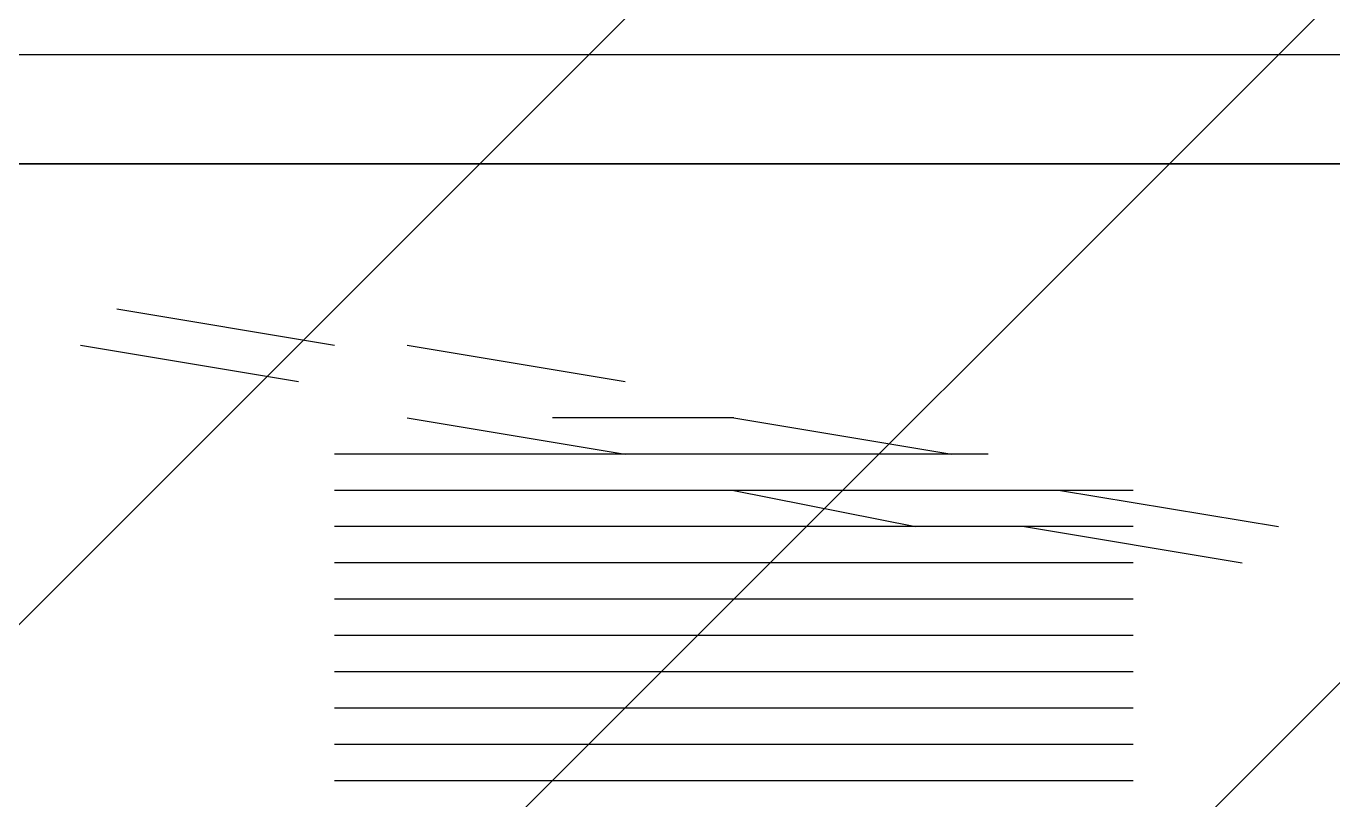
# Model space of a CAD drawing. Header units: metres. Extents: x 1 to 213, y 1 to 147.
# Drawn here: x 78.6465 to 79.0275, y 98.5675 to 98.7932 of the extents above; entities that cross this region are included whole.
import ezdxf

# ---------------------------------------------------------------- set-up
doc = ezdxf.new("R2010")
doc.units = ezdxf.units.M
doc.layers.add('00-BASE-ARQUITECTURA', color=8, linetype='Continuous')

msp = doc.modelspace()

# ---------------------------------------------------------------- linework, layer by layer
at = {"layer": '00-BASE-ARQUITECTURA'}
for points in [[(78.46127, 98.43553), (79.46669, 99.44095)], [(78.66235, 98.43553), (79.66777, 99.44095)], [(78.86344, 98.43553), (79.86885, 99.44095)], [(78.67294, 98.7107), (78.73643, 98.70012)], [(78.66235, 98.70012), (78.72585, 98.68953)], [(78.7576, 98.70012), (78.82111, 98.68953)], [(78.7576, 98.67895), (78.82111, 98.66837)], [(78.85286, 98.67895), (78.84227, 98.67895), (78.83169, 98.67895), (78.82111, 98.67895), (78.81051, 98.67895), (78.79993, 98.67895)], [(78.85286, 98.67895), (78.91635, 98.66837)], [(78.83169, 98.66837), (78.82111, 98.66837), (78.81051, 98.66837), (78.79993, 98.66837), (78.78935, 98.66837), (78.77876, 98.66837), (78.76818, 98.66837), (78.7576, 98.66837), (78.74702, 98.66837), (78.73643, 98.66837)], [(78.79993, 98.66837), (78.78935, 98.66837), (78.77876, 98.66837), (78.76818, 98.66837), (78.7576, 98.66837), (78.74702, 98.66837), (78.73643, 98.66837)], [(78.92694, 98.66837), (78.91635, 98.66837), (78.90577, 98.66837), (78.89519, 98.66837), (78.8846, 98.66837), (78.87402, 98.66837), (78.86344, 98.66837), (78.85286, 98.66837), (78.84227, 98.66837), (78.83169, 98.66837), (78.82111, 98.66837), (78.81051, 98.66837), (78.79993, 98.66837)], [(78.89519, 98.66837), (78.8846, 98.66837), (78.87402, 98.66837), (78.86344, 98.66837), (78.85286, 98.66837), (78.84227, 98.66837), (78.83169, 98.66837), (78.82111, 98.66837), (78.81051, 98.66837), (78.79993, 98.66837)], [(78.86344, 98.65778), (78.85286, 98.65778), (78.84227, 98.65778), (78.83169, 98.65778), (78.82111, 98.65778), (78.81051, 98.65778), (78.79993, 98.65778), (78.78935, 98.65778), (78.77876, 98.65778), (78.76818, 98.65778), (78.7576, 98.65778), (78.74702, 98.65778), (78.73643, 98.65778)], [(78.96927, 98.65778), (78.95869, 98.65778), (78.9481, 98.65778), (78.93752, 98.65778), (78.92694, 98.65778), (78.91635, 98.65778), (78.90577, 98.65778), (78.89519, 98.65778), (78.8846, 98.65778), (78.87402, 98.65778), (78.86344, 98.65778), (78.85286, 98.65778), (78.84227, 98.65778), (78.83169, 98.65778), (78.82111, 98.65778), (78.81051, 98.65778), (78.79993, 98.65778)], [(78.85286, 98.65778), (78.90577, 98.6472)], [(78.9481, 98.65778), (79.0116, 98.6472)], [(78.90577, 98.6472), (78.89519, 98.6472), (78.8846, 98.6472), (78.87402, 98.6472), (78.86344, 98.6472), (78.85286, 98.6472), (78.84227, 98.6472), (78.83169, 98.6472), (78.82111, 98.6472), (78.81051, 98.6472), (78.79993, 98.6472), (78.78935, 98.6472), (78.77876, 98.6472), (78.76818, 98.6472), (78.7576, 98.6472), (78.74702, 98.6472), (78.73643, 98.6472)], [(78.90577, 98.6472), (78.89519, 98.6472), (78.8846, 98.6472), (78.87402, 98.6472), (78.86344, 98.6472), (78.85286, 98.6472), (78.84227, 98.6472), (78.83169, 98.6472), (78.82111, 98.6472), (78.81051, 98.6472), (78.79993, 98.6472), (78.78935, 98.6472), (78.77876, 98.6472), (78.76818, 98.6472), (78.7576, 98.6472), (78.74702, 98.6472), (78.73643, 98.6472)], [(78.96927, 98.6472), (78.95869, 98.6472), (78.9481, 98.6472), (78.93752, 98.6472), (78.92694, 98.6472), (78.91635, 98.6472), (78.90577, 98.6472), (78.89519, 98.6472), (78.8846, 98.6472), (78.87402, 98.6472), (78.86344, 98.6472), (78.85286, 98.6472), (78.84227, 98.6472), (78.83169, 98.6472), (78.82111, 98.6472), (78.81051, 98.6472), (78.79993, 98.6472)], [(78.96927, 98.6472), (78.95869, 98.6472), (78.9481, 98.6472), (78.93752, 98.6472), (78.92694, 98.6472), (78.91635, 98.6472), (78.90577, 98.6472), (78.89519, 98.6472), (78.8846, 98.6472), (78.87402, 98.6472), (78.86344, 98.6472), (78.85286, 98.6472), (78.84227, 98.6472), (78.83169, 98.6472), (78.82111, 98.6472), (78.81051, 98.6472), (78.79993, 98.6472)], [(78.93752, 98.6472), (79.00102, 98.63662)], [(78.90577, 98.63662), (78.89519, 98.63662), (78.8846, 98.63662), (78.87402, 98.63662), (78.86344, 98.63662), (78.85286, 98.63662), (78.84227, 98.63662), (78.83169, 98.63662), (78.82111, 98.63662), (78.81051, 98.63662), (78.79993, 98.63662), (78.78935, 98.63662), (78.77876, 98.63662), (78.76818, 98.63662), (78.7576, 98.63662), (78.74702, 98.63662), (78.73643, 98.63662)], [(78.96927, 98.63662), (78.95869, 98.63662), (78.9481, 98.63662), (78.93752, 98.63662), (78.92694, 98.63662), (78.91635, 98.63662), (78.90577, 98.63662), (78.89519, 98.63662), (78.8846, 98.63662), (78.87402, 98.63662), (78.86344, 98.63662), (78.85286, 98.63662), (78.84227, 98.63662), (78.83169, 98.63662), (78.82111, 98.63662), (78.81051, 98.63662), (78.79993, 98.63662)], [(78.90577, 98.62604), (78.89519, 98.62604), (78.8846, 98.62604), (78.87402, 98.62604), (78.86344, 98.62604), (78.85286, 98.62604), (78.84227, 98.62604), (78.83169, 98.62604), (78.82111, 98.62604), (78.81051, 98.62604), (78.79993, 98.62604), (78.78935, 98.62604), (78.77876, 98.62604), (78.76818, 98.62604), (78.7576, 98.62604), (78.74702, 98.62604), (78.73643, 98.62604)], [(78.90577, 98.62604), (78.89519, 98.62604), (78.8846, 98.62604), (78.87402, 98.62604), (78.86344, 98.62604), (78.85286, 98.62604), (78.84227, 98.62604), (78.83169, 98.62604), (78.82111, 98.62604), (78.81051, 98.62604), (78.79993, 98.62604), (78.78935, 98.62604), (78.77876, 98.62604), (78.76818, 98.62604), (78.7576, 98.62604), (78.74702, 98.62604), (78.73643, 98.62604)], [(78.96927, 98.62604), (78.95869, 98.62604), (78.9481, 98.62604), (78.93752, 98.62604), (78.92694, 98.62604), (78.91635, 98.62604), (78.90577, 98.62604), (78.89519, 98.62604), (78.8846, 98.62604), (78.87402, 98.62604), (78.86344, 98.62604), (78.85286, 98.62604), (78.84227, 98.62604), (78.83169, 98.62604), (78.82111, 98.62604), (78.81051, 98.62604), (78.79993, 98.62604)], [(78.96927, 98.62604), (78.95869, 98.62604), (78.9481, 98.62604), (78.93752, 98.62604), (78.92694, 98.62604), (78.91635, 98.62604), (78.90577, 98.62604), (78.89519, 98.62604), (78.8846, 98.62604), (78.87402, 98.62604), (78.86344, 98.62604), (78.85286, 98.62604), (78.84227, 98.62604), (78.83169, 98.62604), (78.82111, 98.62604), (78.81051, 98.62604), (78.79993, 98.62604)], [(78.90577, 98.61545), (78.89519, 98.61545), (78.8846, 98.61545), (78.87402, 98.61545), (78.86344, 98.61545), (78.85286, 98.61545), (78.84227, 98.61545), (78.83169, 98.61545), (78.82111, 98.61545), (78.81051, 98.61545), (78.79993, 98.61545), (78.78935, 98.61545), (78.77876, 98.61545), (78.76818, 98.61545), (78.7576, 98.61545), (78.74702, 98.61545), (78.73643, 98.61545)], [(78.96927, 98.61545), (78.95869, 98.61545), (78.9481, 98.61545), (78.93752, 98.61545), (78.92694, 98.61545), (78.91635, 98.61545), (78.90577, 98.61545), (78.89519, 98.61545), (78.8846, 98.61545), (78.87402, 98.61545), (78.86344, 98.61545), (78.85286, 98.61545), (78.84227, 98.61545), (78.83169, 98.61545), (78.82111, 98.61545), (78.81051, 98.61545), (78.79993, 98.61545)], [(78.90577, 98.60486), (78.89519, 98.60486), (78.8846, 98.60486), (78.87402, 98.60486), (78.86344, 98.60486), (78.85286, 98.60486), (78.84227, 98.60486), (78.83169, 98.60486), (78.82111, 98.60486), (78.81051, 98.60486), (78.79993, 98.60486), (78.78935, 98.60486), (78.77876, 98.60486), (78.76818, 98.60486), (78.7576, 98.60486), (78.74702, 98.60486), (78.73643, 98.60486)], [(78.90577, 98.60486), (78.89519, 98.60486), (78.8846, 98.60486), (78.87402, 98.60486), (78.86344, 98.60486), (78.85286, 98.60486), (78.84227, 98.60486), (78.83169, 98.60486), (78.82111, 98.60486), (78.81051, 98.60486), (78.79993, 98.60486), (78.78935, 98.60486), (78.77876, 98.60486), (78.76818, 98.60486), (78.7576, 98.60486), (78.74702, 98.60486), (78.73643, 98.60486)], [(78.96927, 98.60486), (78.95869, 98.60486), (78.9481, 98.60486), (78.93752, 98.60486), (78.92694, 98.60486), (78.91635, 98.60486), (78.90577, 98.60486), (78.89519, 98.60486), (78.8846, 98.60486), (78.87402, 98.60486), (78.86344, 98.60486), (78.85286, 98.60486), (78.84227, 98.60486), (78.83169, 98.60486), (78.82111, 98.60486), (78.81051, 98.60486), (78.79993, 98.60486)], [(78.96927, 98.60486), (78.95869, 98.60486), (78.9481, 98.60486), (78.93752, 98.60486), (78.92694, 98.60486), (78.91635, 98.60486), (78.90577, 98.60486), (78.89519, 98.60486), (78.8846, 98.60486), (78.87402, 98.60486), (78.86344, 98.60486), (78.85286, 98.60486), (78.84227, 98.60486), (78.83169, 98.60486), (78.82111, 98.60486), (78.81051, 98.60486), (78.79993, 98.60486)], [(78.90577, 98.59428), (78.89519, 98.59428), (78.8846, 98.59428), (78.87402, 98.59428), (78.86344, 98.59428), (78.85286, 98.59428), (78.84227, 98.59428), (78.83169, 98.59428), (78.82111, 98.59428), (78.81051, 98.59428), (78.79993, 98.59428), (78.78935, 98.59428), (78.77876, 98.59428), (78.76818, 98.59428), (78.7576, 98.59428), (78.74702, 98.59428), (78.73643, 98.59428)], [(78.96927, 98.59428), (78.95869, 98.59428), (78.9481, 98.59428), (78.93752, 98.59428), (78.92694, 98.59428), (78.91635, 98.59428), (78.90577, 98.59428), (78.89519, 98.59428), (78.8846, 98.59428), (78.87402, 98.59428), (78.86344, 98.59428), (78.85286, 98.59428), (78.84227, 98.59428), (78.83169, 98.59428), (78.82111, 98.59428), (78.81051, 98.59428), (78.79993, 98.59428)], [(78.90577, 98.58369), (78.89519, 98.58369), (78.8846, 98.58369), (78.87402, 98.58369), (78.86344, 98.58369), (78.85286, 98.58369), (78.84227, 98.58369), (78.83169, 98.58369), (78.82111, 98.58369), (78.81051, 98.58369), (78.79993, 98.58369), (78.78935, 98.58369), (78.77876, 98.58369), (78.76818, 98.58369), (78.7576, 98.58369), (78.74702, 98.58369), (78.73643, 98.58369)], [(78.90577, 98.58369), (78.89519, 98.58369), (78.8846, 98.58369), (78.87402, 98.58369), (78.86344, 98.58369), (78.85286, 98.58369), (78.84227, 98.58369), (78.83169, 98.58369), (78.82111, 98.58369), (78.81051, 98.58369), (78.79993, 98.58369), (78.78935, 98.58369), (78.77876, 98.58369), (78.76818, 98.58369), (78.7576, 98.58369), (78.74702, 98.58369), (78.73643, 98.58369)], [(78.96927, 98.58369), (78.95869, 98.58369), (78.9481, 98.58369), (78.93752, 98.58369), (78.92694, 98.58369), (78.91635, 98.58369), (78.90577, 98.58369), (78.89519, 98.58369), (78.8846, 98.58369), (78.87402, 98.58369), (78.86344, 98.58369), (78.85286, 98.58369), (78.84227, 98.58369), (78.83169, 98.58369), (78.82111, 98.58369), (78.81051, 98.58369), (78.79993, 98.58369)], [(78.96927, 98.58369), (78.95869, 98.58369), (78.9481, 98.58369), (78.93752, 98.58369), (78.92694, 98.58369), (78.91635, 98.58369), (78.90577, 98.58369), (78.89519, 98.58369), (78.8846, 98.58369), (78.87402, 98.58369), (78.86344, 98.58369), (78.85286, 98.58369), (78.84227, 98.58369), (78.83169, 98.58369), (78.82111, 98.58369), (78.81051, 98.58369), (78.79993, 98.58369)], [(78.90577, 98.57311), (78.89519, 98.57311), (78.8846, 98.57311), (78.87402, 98.57311), (78.86344, 98.57311), (78.85286, 98.57311), (78.84227, 98.57311), (78.83169, 98.57311), (78.82111, 98.57311), (78.81051, 98.57311), (78.79993, 98.57311), (78.78935, 98.57311), (78.77876, 98.57311), (78.76818, 98.57311), (78.7576, 98.57311), (78.74702, 98.57311), (78.73643, 98.57311)], [(78.96927, 98.57311), (78.95869, 98.57311), (78.9481, 98.57311), (78.93752, 98.57311), (78.92694, 98.57311), (78.91635, 98.57311), (78.90577, 98.57311), (78.89519, 98.57311), (78.8846, 98.57311), (78.87402, 98.57311), (78.86344, 98.57311), (78.85286, 98.57311), (78.84227, 98.57311), (78.83169, 98.57311), (78.82111, 98.57311), (78.81051, 98.57311), (78.79993, 98.57311)]]:
    msp.add_lwpolyline(points, dxfattribs=at)
for points in [[(78.5036, 98.75303), (80.10168, 98.75303), (80.10168, 98.78478), (78.5036, 98.78478)], [(79.99585, 98.43553), (79.99585, 98.75303), (78.39777, 98.75303), (78.39777, 98.43553)], [(80.10168, 98.43553), (80.10168, 98.75303), (78.5036, 98.75303), (78.5036, 98.43553)]]:
    msp.add_lwpolyline(points, close=True, dxfattribs=at)

doc.saveas('drawing.dxf')
